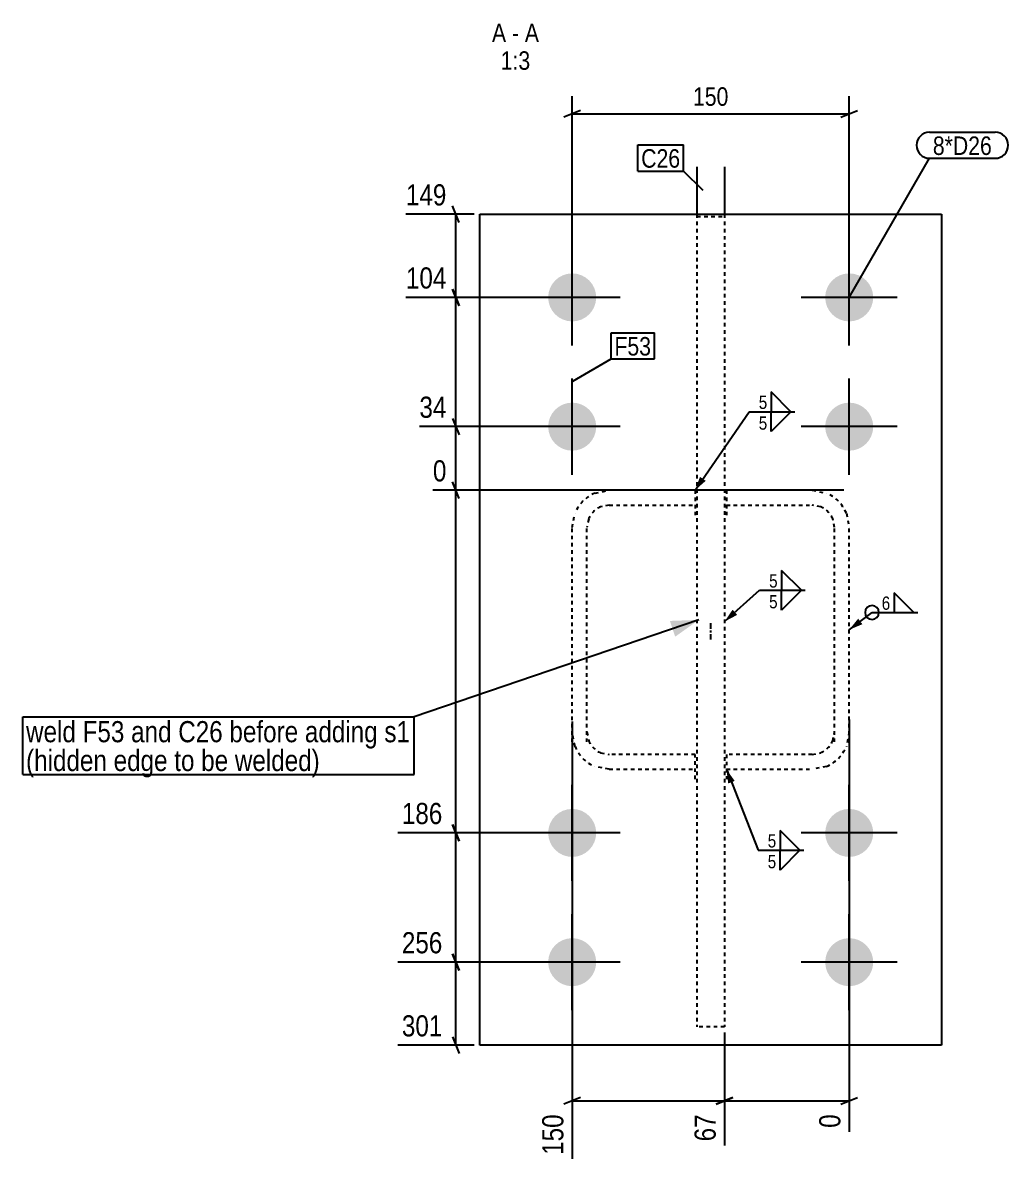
# Model space of a CAD drawing. Header units: millimetres. Extents: x 26 to 42769, y 7 to 1475.
# Drawn here: x 28947 to 29480, y 7 to 622 of the extents above; entities that cross this region are included whole.
import ezdxf

# ---------------------------------------------------------------- set-up
doc = ezdxf.new("R2010")
doc.units = ezdxf.units.MM
doc.linetypes.add('DXK_LINE_DOT2', pattern=[3.9198, 1.9599, -1.9599])
doc.linetypes.add('DXK_LINE_DOT3', pattern=[5.9187, 2.979, -0.9799, 0.9799, -0.9799])
for name, color, linetype in [('MÅLSÆTNING', 7, 'Continuous'), ('STÅL', 7, 'Continuous'), ('TEKST', 7, 'Continuous')]:
    doc.layers.add(name, color=color, linetype=linetype)
doc.styles.add('Arial Narrow', font='ARIALN.TTF', dxfattribs={"height": 0.2})

msp = doc.modelspace()

# ---------------------------------------------------------------- hatches: boundary and pattern name
at = {"layer": 'STÅL', "linetype": 'Continuous'}
for points in [[(29231.07, 473.72, -1), (29257.07, 473.72, -1)], [(29381.07, 473.72, -1), (29407.07, 473.72, -1)], [(29231.07, 403.72, -1), (29257.07, 403.72, -1)], [(29381.07, 403.72, -1), (29407.07, 403.72, -1)], [(29231.07, 183.72, -1), (29257.07, 183.72, -1)], [(29381.07, 183.72, -1), (29407.07, 183.72, -1)], [(29231.07, 113.72, -1), (29257.07, 113.72, -1)], [(29381.07, 113.72, -1), (29407.07, 113.72, -1)]]:
    msp.add_hatch(color=96, dxfattribs=at).paths.add_polyline_path(points)
at = {"layer": 'TEKST', "linetype": 'Continuous'}
for color, points in [(3, [(29316.37, 374.4), (29310.57, 369.28), (29313.28, 376.52)]), (3, [(29333.41, 301.78), (29326.57, 298.17), (29330.91, 304.57)]), (7, [(29296.96, 298.52), (29312.61, 299.09), (29299.86, 290)]), (3, [(29401.19, 296.75), (29394.07, 293.72), (29398.92, 299.74)]), (3, [(29328.56, 210.5), (29327.57, 218.17), (29332.05, 211.86)])]:
    msp.add_hatch(color=color, dxfattribs=at).paths.add_polyline_path(points)

# ---------------------------------------------------------------- linework, layer by layer
at = {"layer": 'MÅLSÆTNING', "color": 7, "linetype": 'Continuous'}
for p, q in [((29244.07, 476.72), (29244.07, 582.72)), ((29394.07, 476.72), (29394.07, 582.72)), ((29248.57, 574.92), (29239.57, 571.32)), ((29244.07, 573.12), (29394.07, 573.12)), ((29389.57, 571.32), (29398.57, 574.92)), ((29182.87, 514.22), (29179.27, 523.22)), ((29191.07, 518.72), (29154.04, 518.72)), ((29181.07, 473.72), (29181.07, 518.72)), ((29179.27, 478.22), (29182.87, 469.22)), ((29182.87, 469.22), (29179.27, 478.22)), ((29241.07, 473.72), (29154.04, 473.72)), ((29241.07, 473.72), (29154.04, 473.72)), ((29181.07, 403.72), (29181.07, 473.72)), ((29179.27, 408.22), (29182.87, 399.22)), ((29179.27, 408.22), (29182.87, 399.22)), ((29241.07, 403.72), (29161.35, 403.72)), ((29241.07, 403.72), (29161.35, 403.72)), ((29181.07, 369.28), (29181.07, 403.72)), ((29182.87, 364.78), (29179.27, 373.78)), ((29182.87, 364.78), (29179.27, 373.78)), ((29391.07, 369.28), (29168.66, 369.28)), ((29391.07, 369.28), (29168.66, 369.28)), ((29181.07, 183.72), (29181.07, 369.28)), ((29244.07, 244.1), (29244.07, 7.2)), ((29394.07, 245.13), (29394.07, 21.82)), ((29179.27, 188.22), (29182.87, 179.22)), ((29182.87, 179.22), (29179.27, 188.22)), ((29241.07, 183.72), (29149.66, 183.72)), ((29241.07, 183.72), (29149.66, 183.72)), ((29181.07, 113.72), (29181.07, 183.72)), ((29179.27, 118.22), (29182.87, 109.22)), ((29182.87, 109.22), (29179.27, 118.22)), ((29241.07, 113.72), (29149.66, 113.72)), ((29241.07, 113.72), (29149.66, 113.72)), ((29181.07, 68.72), (29181.07, 113.72)), ((29326.57, 75.72), (29326.57, 14.51)), ((29326.57, 75.72), (29326.57, 14.51)), ((29191.07, 68.72), (29149.66, 68.72)), ((29179.27, 73.22), (29182.87, 64.22)), ((29248.57, 40.41), (29239.57, 36.81)), ((29244.07, 38.61), (29326.57, 38.61)), ((29331.07, 40.41), (29322.07, 36.81)), ((29322.07, 36.81), (29331.07, 40.41)), ((29326.57, 38.61), (29394.07, 38.61)), ((29389.57, 36.81), (29398.57, 40.41))]:
    msp.add_line(p, q, dxfattribs=at)
at = {"layer": 'STÅL', "color": 2, "linetype": 'Continuous'}
for p, q in [((29311.57, 544.42), (29311.57, 518.72)), ((29326.57, 544.42), (29326.57, 518.72)), ((29194.07, 68.72), (29194.07, 518.72)), ((29194.07, 518.72), (29444.07, 518.72)), ((29444.07, 518.72), (29444.07, 68.72)), ((29444.07, 68.72), (29194.07, 68.72))]:
    msp.add_line(p, q, dxfattribs=at)
at = {"layer": 'STÅL', "color": 7, "linetype": 'DXK_LINE_DOT2'}
for p, q in [((29311.57, 518.72), (29311.57, 78.72)), ((29311.57, 517.62), (29326.57, 517.62)), ((29326.57, 518.72), (29326.57, 78.72)), ((29256.42, 367.75), (29264.07, 369.28)), ((29310.57, 369.28), (29264.07, 369.28)), ((29310.57, 369.28), (29310.57, 355.88)), ((29374.07, 369.28), (29327.57, 369.28)), ((29327.57, 369.28), (29327.57, 355.88)), ((29374.07, 369.28), (29381.73, 367.75)), ((29264.07, 361.22), (29259.48, 360.3)), ((29264.07, 361.22), (29310.57, 361.22)), ((29327.57, 361.22), (29374.07, 361.22)), ((29378.67, 360.3), (29374.07, 361.22)), ((29244.07, 349.13), (29245.6, 356.84)), ((29252.99, 353.76), (29252.07, 349.13)), ((29386.07, 349.13), (29385.16, 353.76)), ((29392.55, 356.84), (29394.07, 349.13)), ((29244.07, 232.96), (29244.07, 349.13)), ((29252.07, 232.96), (29252.07, 349.13)), ((29386.07, 232.96), (29386.07, 349.13)), ((29394.07, 232.96), (29394.07, 349.13)), ((29245.6, 230.6), (29244.07, 238.31)), ((29252.07, 238.31), (29252.99, 233.68)), ((29385.16, 233.68), (29386.07, 238.31)), ((29394.07, 238.31), (29392.55, 230.6)), ((29259.48, 227.14), (29264.07, 226.22)), ((29310.57, 226.22), (29264.07, 226.22)), ((29310.57, 212.81), (29310.57, 226.22)), ((29374.07, 226.22), (29327.57, 226.22)), ((29327.57, 226.22), (29327.57, 212.81)), ((29374.07, 226.22), (29378.67, 227.14)), ((29264.07, 218.16), (29256.42, 219.69)), ((29264.07, 218.16), (29310.57, 218.16)), ((29327.57, 218.16), (29374.07, 218.16)), ((29381.73, 219.69), (29374.07, 218.16)), ((29326.57, 78.72), (29311.57, 78.72))]:
    msp.add_line(p, q, dxfattribs=at)
at = {"layer": 'STÅL', "color": 96, "linetype": 'Continuous'}
for p, q in [((29244.07, 447.72), (29244.07, 499.72)), ((29394.07, 447.72), (29394.07, 499.72)), ((29270.07, 473.72), (29218.07, 473.72)), ((29420.07, 473.72), (29368.07, 473.72)), ((29244.07, 377.72), (29244.07, 429.72)), ((29394.07, 377.72), (29394.07, 429.72)), ((29270.07, 403.72), (29218.07, 403.72)), ((29420.07, 403.72), (29368.07, 403.72)), ((29244.07, 157.72), (29244.07, 209.72)), ((29394.07, 157.72), (29394.07, 209.72)), ((29270.07, 183.72), (29218.07, 183.72)), ((29420.07, 183.72), (29368.07, 183.72)), ((29244.07, 87.72), (29244.07, 139.72)), ((29394.07, 87.72), (29394.07, 139.72)), ((29270.07, 113.72), (29218.07, 113.72)), ((29420.07, 113.72), (29368.07, 113.72))]:
    msp.add_line(p, q, dxfattribs=at)
at = {"layer": 'STÅL', "color": 7, "linetype": 'DXK_LINE_DOT3'}
msp.add_line((29319.07, 288.38), (29319.07, 297.38), dxfattribs=at)
at = {"layer": 'STÅL', "color": 7, "linetype": 'DXK_LINE_DOT2'}
for centre, radius, start, end in [((29264.17, 349.23), 20.08, 112.7149, 157.71377), ((29373.97, 349.23), 20.08, 22.28623, 67.2851), ((29264.13, 349.19), 12.05, 112.7149, 157.71377), ((29374.01, 349.19), 12.05, 22.28623, 67.2851), ((29264.17, 238.21), 20.08, 202.28623, 247.2851), ((29264.13, 238.25), 12.05, 202.28623, 247.2851), ((29374.01, 238.25), 12.05, 292.7149, 337.71377), ((29373.97, 238.21), 20.08, 292.7149, 337.71377)]:
    msp.add_arc(centre, radius, start, end, dxfattribs=at)
at = {"layer": 'TEKST', "color": 3, "linetype": 'Continuous'}
for p, q in [((29310.57, 369.28), (29339.86, 411.84)), ((29326.57, 298.17), (29345.47, 315.09)), ((29394.07, 293.72), (29406.43, 303.06)), ((29327.57, 218.17), (29344.71, 174.34))]:
    msp.add_line(p, q, dxfattribs=at)
msp.add_arc((29406.43, 303.06), 3.75, 90, 270, dxfattribs=at)

# ---------------------------------------------------------------- wipeouts: each hides what was drawn before it
at = {"color": 0, "linetype": 'Continuous'}
for points in [[(29208.3, 611.97), (29208.3, 622.47), (29200.63, 622.47), (29200.63, 611.97)], [(29215.28, 611.97), (29215.28, 622.47), (29211.45, 622.47), (29211.45, 611.97)], [(29226.1, 611.97), (29226.1, 622.47), (29218.43, 622.47), (29218.43, 611.97)], [(29221.36, 596.97), (29221.36, 607.47), (29205.36, 607.47), (29205.36, 596.97)], [(29156.67, 232.82), (29156.67, 244.82), (28948.35, 244.82), (28948.35, 232.82)], [(29107.7, 217.22), (29107.7, 229.22), (28948.35, 229.22), (28948.35, 217.22)]]:
    msp.add_wipeout(points, dxfattribs=at).dxf.layer = 'TEKST'
at = {"color": 0}
for points in [[(29471.34, 550.86), (29471.34, 561.36), (29439.37, 561.36), (29439.37, 550.86)], [(29302.54, 543.97), (29302.54, 554.47), (29281.44, 554.47), (29281.44, 543.97)], [(29286.77, 442.23), (29286.77, 452.73), (29266.95, 452.73), (29266.95, 442.23)], [(29350.28, 412.74), (29350.28, 421.44), (29344.51, 421.44), (29344.51, 412.74)], [(29355.89, 315.99), (29355.89, 324.69), (29350.12, 324.69), (29350.12, 315.99)], [(29416.85, 303.96), (29416.85, 312.66), (29411.08, 312.66), (29411.08, 303.96)], [(29355.13, 175.24), (29355.13, 183.94), (29349.36, 183.94), (29349.36, 175.24)]]:
    msp.add_wipeout(points, dxfattribs=at).dxf.layer = 'TEKST'

# ---------------------------------------------------------------- next in the draw order: linework, layer by layer
at = {"layer": 'TEKST', "color": 3, "linetype": 'Continuous'}
for p, q in [((29362.54, 411.84), (29351.83, 422.55)), ((29351.83, 422.55), (29351.83, 411.84)), ((29351.83, 411.84), (29362.54, 411.84)), ((29368.15, 315.09), (29357.43, 325.81)), ((29357.43, 325.81), (29357.43, 315.09)), ((29357.43, 315.09), (29368.15, 315.09)), ((29429.1, 303.06), (29418.39, 313.78)), ((29418.39, 313.78), (29418.39, 303.06)), ((29406.43, 303.06), (29431.25, 303.06)), ((29418.39, 303.06), (29429.1, 303.06)), ((29367.39, 174.34), (29356.67, 185.05)), ((29356.67, 185.05), (29356.67, 174.34)), ((29356.67, 174.34), (29367.39, 174.34))]:
    msp.add_line(p, q, dxfattribs=at)
at = {"layer": 'TEKST', "color": 7, "linetype": 'Continuous'}
for p, q in [((29312.61, 299.09), (29158.47, 246.62)), ((28946.55, 246.62), (29158.47, 246.62)), ((28946.55, 215.42), (28946.55, 246.62)), ((29158.47, 215.42), (29158.47, 246.62)), ((28946.55, 215.42), (29158.47, 215.42))]:
    msp.add_line(p, q, dxfattribs=at)
at = {"layer": 'TEKST', "color": 3, "linetype": 'Continuous'}
msp.add_arc((29406.43, 303.06), 3.75, 270, 90, dxfattribs=at)

# ---------------------------------------------------------------- next in the draw order: texts
at = {"layer": 'TEKST', "color": 3, "linetype": 'Continuous', "style": 'Arial Narrow'}
for s, height, p in [('A', 10.02, (29200.63, 611.97)), ('A', 10.02, (29218.43, 611.97)), ('-', 10.02, (29211.45, 611.97)), ('1:3', 10.021, (29205.36, 596.97)), ('weld F53 and C26 before adding s1', 11.4531, (28948.35, 232.82)), ('(hidden edge to be welded)', 11.4531, (28948.35, 217.22))]:
    msp.add_text(s, height=height, dxfattribs=at).set_placement(p)
at = {"layer": 'TEKST', "color": 3, "style": 'Arial Narrow'}
msp.add_text('6', height=7.16, dxfattribs=at).set_placement((29411.68, 304.56))

# ---------------------------------------------------------------- next in the draw order: wipeouts: each hides what was drawn before it
at = {"color": 0}
for points, layer in [([(29330.77, 575.37), (29330.77, 590.07), (29307.38, 590.07), (29307.38, 575.37)], 'MÅLSÆTNING'), ([(29471.34, 550.86), (29471.34, 561.36), (29439.37, 561.36), (29439.37, 550.86)], 'TEKST'), ([(29302.54, 543.97), (29302.54, 554.47), (29281.44, 554.47), (29281.44, 543.97)], 'TEKST'), ([(29286.77, 442.23), (29286.77, 452.73), (29266.95, 452.73), (29266.95, 442.23)], 'TEKST')]:
    msp.add_wipeout(points, dxfattribs=at).dxf.layer = layer
at = {"color": 0, "linetype": 'Continuous'}
for points in [[(29178.37, 521.12), (29178.37, 537.92), (29151.64, 537.92), (29151.64, 521.12)], [(29178.37, 476.12), (29178.37, 492.92), (29151.64, 492.92), (29151.64, 476.12)], [(29178.37, 406.12), (29178.37, 422.92), (29158.95, 422.92), (29158.95, 406.12)], [(29178.37, 371.68), (29178.37, 388.48), (29166.26, 388.48), (29166.26, 371.68)], [(29176.19, 186.12), (29176.19, 202.92), (29149.45, 202.92), (29149.45, 186.12)], [(29176.19, 116.12), (29176.19, 132.92), (29149.45, 132.92), (29149.45, 116.12)], [(29176.19, 71.12), (29176.19, 87.92), (29149.45, 87.92), (29149.45, 71.12)], [(29241.67, 33.72), (29224.87, 33.72), (29224.87, 6.99), (29241.67, 6.99)], [(29324.17, 33.72), (29307.37, 33.72), (29307.37, 14.3), (29324.17, 14.3)], [(29391.67, 33.72), (29374.87, 33.72), (29374.87, 21.61), (29391.67, 21.61)]]:
    msp.add_wipeout(points, dxfattribs=at).dxf.layer = 'MÅLSÆTNING'

# ---------------------------------------------------------------- next in the draw order: linework, layer by layer
at = {"layer": 'TEKST', "color": 7, "linetype": 'Continuous'}
for p, q in [((29437.57, 563.16), (29473.14, 563.16)), ((29279.64, 556.27), (29304.34, 556.27)), ((29279.64, 542.17), (29279.64, 556.27)), ((29304.34, 542.17), (29304.34, 556.27)), ((29394.07, 473.72), (29437.57, 549.06)), ((29437.57, 549.06), (29473.14, 549.06)), ((29279.64, 542.17), (29304.34, 542.17)), ((29314.95, 531.57), (29304.34, 542.17)), ((29265.15, 454.53), (29288.57, 454.53)), ((29265.15, 440.43), (29265.15, 454.53)), ((29288.57, 440.43), (29288.57, 454.53)), ((29244.37, 428.43), (29265.15, 440.43)), ((29265.15, 440.43), (29288.57, 440.43))]:
    msp.add_line(p, q, dxfattribs=at)
for centre, start, end in [((29437.57, 556.11), 90, 270), ((29473.14, 556.11), 270, 90)]:
    msp.add_arc(centre, 7.05, start, end, dxfattribs=at)

# ---------------------------------------------------------------- next in the draw order: texts
at = {"layer": 'MÅLSÆTNING', "color": 3, "style": 'Arial Narrow'}
msp.add_text('150', height=10.021, dxfattribs=at).set_placement((29309.48, 577.47))
at = {"layer": 'MÅLSÆTNING', "color": 3, "linetype": 'Continuous', "style": 'Arial Narrow'}
for s, height, p in [('149', 11.453, (29154.04, 523.52)), ('104', 11.453, (29154.04, 478.52)), ('34', 11.453, (29161.35, 408.52)), ('0', 11.45, (29168.66, 374.08)), ('186', 11.453, (29151.85, 188.52)), ('256', 11.453, (29151.85, 118.52)), ('301', 11.453, (29151.85, 73.52))]:
    msp.add_text(s, height=height, dxfattribs=at).set_placement(p)
for s, height, p in [('0', 11.45, (29389.27, 24.01)), ('150', 11.453, (29239.27, 9.39)), ('67', 11.453, (29321.77, 16.7))]:
    msp.add_text(s, height=height, rotation=90.00021, dxfattribs=at).set_placement(p)
at = {"layer": 'TEKST', "color": 3, "style": 'Arial Narrow'}
for s, p in [('8*D26', (29439.37, 550.86)), ('C26', (29281.44, 543.97)), ('F53', (29266.95, 442.23))]:
    msp.add_text(s, height=10.021, dxfattribs=at).set_placement(p)

# ---------------------------------------------------------------- next in the draw order: wipeouts: each hides what was drawn before it
at = {"color": 0, "linetype": 'Continuous'}
for points in [[(29350.28, 401.49), (29350.28, 410.19), (29344.51, 410.19), (29344.51, 401.49)], [(29355.89, 304.74), (29355.89, 313.44), (29350.12, 313.44), (29350.12, 304.74)], [(29355.13, 163.99), (29355.13, 172.69), (29349.36, 172.69), (29349.36, 163.99)]]:
    msp.add_wipeout(points, dxfattribs=at).dxf.layer = 'TEKST'

# ---------------------------------------------------------------- next in the draw order: linework, layer by layer
at = {"layer": 'TEKST', "color": 3, "linetype": 'Continuous'}
for p, q in [((29339.86, 411.84), (29364.68, 411.84)), ((29351.83, 411.84), (29362.54, 411.84)), ((29362.54, 411.84), (29351.83, 401.13)), ((29351.83, 401.13), (29351.83, 411.84)), ((29345.47, 315.09), (29370.29, 315.09)), ((29357.43, 315.09), (29368.15, 315.09)), ((29368.15, 315.09), (29357.43, 304.38)), ((29357.43, 304.38), (29357.43, 315.09)), ((29344.71, 174.34), (29369.53, 174.34)), ((29356.67, 174.34), (29367.39, 174.34)), ((29367.39, 174.34), (29356.67, 163.63)), ((29356.67, 163.63), (29356.67, 174.34))]:
    msp.add_line(p, q, dxfattribs=at)

# ---------------------------------------------------------------- next in the draw order: texts
at = {"layer": 'TEKST', "color": 3, "style": 'Arial Narrow'}
for p in [(29345.11, 413.34), (29350.72, 316.59), (29349.96, 175.84)]:
    msp.add_text('5', height=7.16, dxfattribs=at).set_placement(p)
at = {"layer": 'TEKST', "color": 3, "linetype": 'Continuous', "style": 'Arial Narrow'}
for p in [(29345.11, 402.09), (29350.72, 305.34), (29349.96, 164.59)]:
    msp.add_text('5', height=7.16, dxfattribs=at).set_placement(p)

doc.saveas('drawing.dxf')
